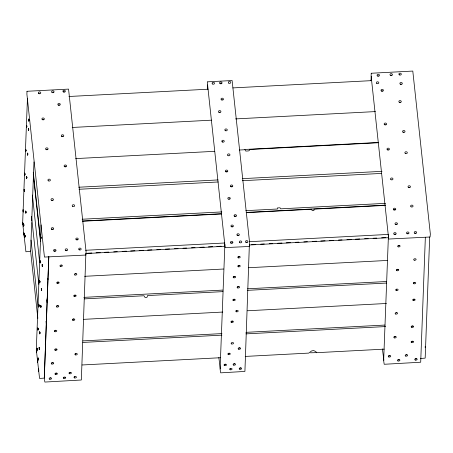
<?xml version="1.0" encoding="UTF-8"?>
<svg xmlns="http://www.w3.org/2000/svg" width="453" height="453" viewBox="0 0 453 453"><rect width="100%" height="100%" fill="white"/><g stroke="black" fill="none" stroke-linecap="round" stroke-linejoin="round"><path stroke-width="0.68" d="M31.693 222.514L30.617 251.387L25.923 251.772L22.65 223.057L27.452 98.256M31.744 221.104L33.947 161.948M48.771 256.959L44.269 378.096L39.57 378.465L36.297 349.733L41.098 224.943M48.828 256.517L44.298 378.357L44.853 382.06L81.347 380.005L85.86 254.161M207.395 89.315L207.712 84.943M370.956 80.747L371.273 76.37M425.339 237.57L420.701 362.224L384.201 364.28L383.646 360.577L388.425 235.775M429.682 236.987L425.174 358.119L420.48 358.504M224.881 244.343L220.084 369.144L220.662 372.847L244.914 371.432L249.36 244.999M68.901 96.495L208.142 89.201M232.882 87.905L371.415 80.645M72.237 127.469L211.477 120.175M235.509 118.913L375.458 111.58M244.722 149.473L378.198 142.48M75.64 158.601L214.665 151.319M239.365 150.022L245.011 149.728L245.786 151.076L248.403 150.94L249.473 150.368L249.382 149.496L378.329 142.74M78.782 187.225L218.023 179.932M242.763 178.635L382.004 171.342M79.003 189.269L218.244 181.976M242.276 180.713L381.517 173.42M82.157 219.235L221.828 211.919M245.809 210.662L277.553 208.997L277.44 207.933L280.056 207.791L280.634 208.839L385.577 203.34M83.018 220.973L221.551 213.714M246.29 212.423L385.531 205.124M82.401 221.262L221.466 213.98M246.172 212.684L311.823 209.246L311.936 210.271L312.496 210.668L313.691 210.605L314.11 210.096L313.867 209.139L385.061 205.407M85.577 250.283L224.818 242.989M249.558 241.692L388.799 234.399M87.582 253.21L91.823 252.984M96.064 252.763L100.306 252.542M104.547 252.321L108.788 252.095M113.737 251.84L117.27 251.653M122.214 251.392L126.455 251.172M130.696 250.951L134.937 250.724M139.179 250.503L143.42 250.283M147.661 250.062L151.902 249.841M156.851 249.58L160.385 249.393M165.334 249.133L169.575 248.912M174.518 248.652L178.052 248.471M183.001 248.21L186.534 248.023M191.483 247.763L195.017 247.581M199.966 247.321L204.207 247.1M208.448 246.874L212.689 246.653M216.93 246.432L221.172 246.211M251.562 244.614L255.803 244.394M260.752 244.133L264.286 243.952M269.235 243.691L272.768 243.504M277.712 243.244L281.953 243.023M286.194 242.802L290.435 242.582M295.384 242.321L298.918 242.134M303.867 241.874L307.4 241.692M312.349 241.432L316.59 241.211M320.832 240.985L325.073 240.764M329.314 240.543L333.55 240.322M338.499 240.062L342.032 239.875M346.981 239.614L351.222 239.394M355.463 239.173L359.705 238.952M364.654 238.691L368.187 238.505M373.136 238.244L376.67 238.063M381.613 237.802L385.854 237.582M85.6 253.567L224.841 246.273M249.58 244.977L388.113 237.717M84.643 276.307L223.663 269.025M248.357 267.734L387.377 260.447M83.862 297.372L222.876 290.09M247.576 288.793L386.596 281.511M84.343 298.884L144.014 295.758L144.818 297.225L145.991 297.661L147.151 297.1L147.474 295.577L222.938 291.624M247.621 290.328L386.556 283.051M83.748 319.342L222.763 312.06M247.463 310.764L386.483 303.482M82.944 340.888L221.964 333.601M245.956 332.343L384.976 325.061M82.888 342.423L221.908 335.141M245.9 333.884L385.622 326.562M310.475 352.808L315.594 352.649M82.078 364.976L220.498 357.723M245.22 356.426L308.782 353.097L311.562 350.962L313.561 350.52L315.843 351.573L316.307 352.309L316.024 352.717L384.201 349.144M383.889 360.373L382.4 348.957M220.322 368.946L218.839 357.525M47.797 278.278L47.944 279.682M33.262 172.174L40.51 239.439M46.919 298.997L47.146 301.103M33.279 174.405L40.527 241.67M46.863 300.532L47.089 302.632M32.401 195.067L39.671 262.57M45.991 321.268L46.297 324.059M31.517 216.364L38.839 284.331M45.255 343.889L45.481 345.99M31.036 240.107L38.284 307.377M30.572 250.894L37.831 318.295M425.152 346.653L425.282 347.694L425.322 346.624M40 281.709C39.972 283.363 39.938 279.909 39.904 281.562M27.837 154.099C27.803 155.736 27.792 152.321 27.746 153.952M26.036 150.345C26.008 151.998 25.974 148.544 25.946 150.198M26.914 177.559C26.891 179.19 26.846 175.775 26.818 177.417M25.028 174.128C24.994 175.764 24.972 172.378 24.938 173.986M24.235 233.963C24.202 235.622 24.173 232.134 24.139 233.822M23.12 223.629C23.086 225.271 23.069 221.879 23.024 223.488M406.109 354.897A0.612 0.379 -6.1 0 1 406.845 354.92M398.13 359.937A0.612 0.379 -6.1 0 1 399.189 359.88M394.478 336.845A0.612 0.379 -6.1 0 1 395.537 336.789M388.889 356.228A0.612 0.379 -6.1 0 1 388.895 356.03M389.059 355.848A0.612 0.379 -6.1 0 1 389.925 355.803M398.425 245.73A0.612 0.379 -6.1 0 1 399.387 245.758M413.895 282.91A0.612 0.379 -6.1 0 1 414.218 282.564M412.915 341.607A0.612 0.379 -6.1 0 1 412.904 341.805M411.709 341.766A0.612 0.379 -6.1 0 1 412.026 341.426M396.205 312.796A0.612 0.379 -6.1 0 1 396.669 312.808M396.913 269.762A0.612 0.379 -6.1 0 1 397.513 269.45M397.944 269.541A0.612 0.379 -6.1 0 1 398.108 269.801M413.272 299.682A0.612 0.379 -6.1 0 1 413.363 299.484M414.325 299.359A0.612 0.379 -6.1 0 1 414.495 299.614M415.418 359.031A0.612 0.379 -6.1 0 1 416.477 358.98M396.273 289.677A0.612 0.379 -6.1 0 1 396.59 289.337M411.788 326.409A0.612 0.379 -6.1 0 1 412.966 326.353M230.215 368.923A0.612 0.379 -6.1 0 1 230.305 368.731M233.895 363.997A0.612 0.379 -6.1 0 1 234.756 363.952M224.824 364.472A0.612 0.379 -6.1 0 1 225.69 364.427M233.425 299.671A0.612 0.379 -6.1 0 1 234.025 299.359M234.456 299.45A0.612 0.379 -6.1 0 1 234.626 299.705M237.729 286.981A0.612 0.379 -6.1 0 1 238.023 286.732M238.488 286.67A0.612 0.379 -6.1 0 1 238.929 287.015M239.841 368.521A0.612 0.379 -6.1 0 1 239.847 368.323M240.141 368.079A0.612 0.379 -6.1 0 1 240.753 368.046M238.374 257.117A0.612 0.379 -6.1 0 1 238.55 256.743M238.827 256.63A0.612 0.379 -6.1 0 1 239.144 256.613M231.608 321.415A0.612 0.379 -6.1 0 1 232.723 321.449M236.37 311.03A0.612 0.379 -6.1 0 1 236.67 310.588M238.935 348.097A0.612 0.379 -6.1 0 1 239.892 348.125M238.442 266.126A0.612 0.379 -6.1 0 1 238.686 265.6A0.612 0.379 -6.1 0 1 239.518 265.696M228.522 353.583A0.612 0.379 -6.1 0 1 229.58 353.533M234.886 276.675A0.612 0.379 -6.1 0 1 234.875 277.055M233.759 277.021A0.612 0.379 -6.1 0 1 233.929 276.647M234.207 276.534A0.612 0.379 -6.1 0 1 234.671 276.551M69.881 372.559A0.612 0.379 -6.1 0 1 70.617 372.581M55.555 373.538A0.612 0.379 -6.1 0 1 56.738 373.476M50.062 378.034A0.612 0.379 -6.1 0 1 50.674 378.006M63.873 377.542A0.612 0.379 -6.1 0 1 64.037 377.366M65 377.394A0.612 0.379 -6.1 0 1 65.073 377.575M57.016 305.979A0.612 0.379 -6.1 0 1 58.131 306.007M74.326 295.543A0.612 0.379 -6.1 0 1 74.49 295.362M75.447 295.39A0.612 0.379 -6.1 0 1 75.521 295.577M74.581 377.077A0.612 0.379 -6.1 0 1 74.898 376.737M60.991 265.209A0.612 0.379 -6.1 0 1 61.455 265.226M54.949 330.956A0.612 0.379 -6.1 0 1 55.023 330.667M55.402 330.469A0.612 0.379 -6.1 0 1 55.719 330.452M72.967 319.591A0.612 0.379 -6.1 0 1 73.879 319.116M75.447 354.036A0.612 0.379 -6.1 0 1 75.911 353.646M56.387 349.212A0.612 0.379 -6.1 0 1 56.438 349.495M55.243 349.461A0.612 0.379 -6.1 0 1 55.43 349.184M75.294 273.827A0.612 0.379 -6.1 0 1 76.03 273.85M51.874 363.068A0.612 0.379 -6.1 0 1 52.316 362.779M52.775 362.791A0.612 0.379 -6.1 0 1 53.069 363.102M57.31 282.695A0.612 0.379 -6.1 0 1 57.758 282.208A0.612 0.379 -6.1 0 1 58.494 282.434M232.276 242.615A0.612 0.481 2.1 0 1 232.14 242.836M231.279 242.882A0.612 0.481 2.1 0 1 231.058 242.553M247.055 242.134A0.612 0.481 2.1 0 1 246.313 242.095M221.421 83.109A0.612 0.481 2.1 0 1 221.285 83.335M220.418 83.38A0.612 0.481 2.1 0 1 220.237 83.171M229.648 198.595A0.612 0.481 2.1 0 1 229.394 198.901M232.751 226.24A0.612 0.481 2.1 0 1 232.616 226.46M231.749 226.506A0.612 0.481 2.1 0 1 231.568 226.302M225.787 130.47A0.612 0.481 2.1 0 1 225.469 130.192M222.825 99.388A0.612 0.481 2.1 0 1 222.689 99.615M235.888 215.877A0.612 0.481 2.1 0 1 235.753 216.098M234.886 216.143A0.612 0.481 2.1 0 1 234.671 215.815M227.038 171.506A0.612 0.481 2.1 0 1 226.777 171.647M226.307 171.619A0.612 0.481 2.1 0 1 226.064 171.455M220.045 112.118A0.612 0.481 2.1 0 1 219.439 112.146M238.306 235.328A0.612 0.481 2.1 0 1 237.995 235.339M237.599 235.135A0.612 0.481 2.1 0 1 237.491 234.903M222.621 141.744A0.612 0.481 2.1 0 1 222.44 141.534M232.038 186.398A0.612 0.481 2.1 0 1 231.172 186.443M395.486 233.946A0.612 0.481 2.1 0 1 395.282 234.133M394.823 234.207A0.612 0.481 2.1 0 1 394.427 234.003M407.972 233.516A0.612 0.481 2.1 0 1 407.655 233.533M378.487 75.877A0.612 0.481 2.1 0 1 378.17 75.894M391.766 74.96A0.612 0.481 2.1 0 1 391.562 75.147M399.823 74.711A0.612 0.481 2.1 0 1 399.58 74.547M395.09 209.529A0.612 0.481 2.1 0 1 394.744 209.773M394.274 209.745A0.612 0.481 2.1 0 1 393.963 209.473M396.828 223.952A0.612 0.481 2.1 0 1 396.579 224.258M382.672 90.787A0.612 0.481 2.1 0 1 381.805 90.832M404.002 132.055A0.612 0.481 2.1 0 1 403.532 132.033M400.265 102.163A0.612 0.481 2.1 0 1 399.795 102.14M385.916 124.36A0.612 0.481 2.1 0 1 385.713 124.547M415.792 233.063A0.612 0.481 2.1 0 1 415.18 233.091M388.402 149.728A0.612 0.481 2.1 0 1 387.932 149.705M401.296 84.048A0.612 0.481 2.1 0 1 400.826 84.026M409.438 187.327A0.612 0.481 2.1 0 1 408.968 187.304M64.473 91.738A0.612 0.481 2.1 0 1 63.726 91.699M39.145 93.335A0.612 0.481 2.1 0 1 38.964 93.131M53.38 92.146A0.612 0.481 2.1 0 1 53.177 92.333M79.518 249.575A0.612 0.481 2.1 0 1 79.337 249.371M66.772 250.322A0.612 0.481 2.1 0 1 66.025 250.283M55.362 250.741A0.612 0.481 2.1 0 1 55.017 250.985M54.547 250.962A0.612 0.481 2.1 0 1 54.23 250.685M47.316 149.28A0.612 0.481 2.1 0 1 46.348 149.235M63.018 136.172A0.612 0.481 2.1 0 1 62.757 136.313M62.288 136.285A0.612 0.481 2.1 0 1 62.044 136.121M77.565 239.36A0.612 0.481 2.1 0 1 77.22 239.603M76.75 239.58A0.612 0.481 2.1 0 1 76.512 239.416M65.951 166.058A0.612 0.481 2.1 0 1 65.895 166.302M65.691 166.489A0.612 0.481 2.1 0 1 64.943 166.449M52.712 200.045A0.612 0.481 2.1 0 1 52.293 200.209M59.519 104.83A0.612 0.481 2.1 0 1 58.652 104.875M53.018 228.98A0.612 0.481 2.1 0 1 52.814 229.167M52.355 229.241A0.612 0.481 2.1 0 1 51.959 229.037M43.584 119.388A0.612 0.481 2.1 0 1 43.324 119.524M42.854 119.501A0.612 0.481 2.1 0 1 42.61 119.337M22.724 222.61L22.882 224.79L22.724 222.61M23.052 209.813L23.211 211.993L23.052 209.813M23.352 210.283L23.426 211.37L23.352 210.283M23.533 224.014L23.686 226.194L23.533 224.014M24.145 189.303L24.303 191.483L24.145 189.303M24.632 173.108L24.79 175.288L24.632 173.108M23.828 224.484L23.907 225.571L23.828 224.484M24.439 189.773L24.519 190.86L24.439 189.773M23.839 232.944L23.998 235.124L23.839 232.944M25.64 149.32L25.798 151.5L25.64 149.32M26.478 125.317L26.631 127.497L26.478 125.317M24.773 235.039L24.926 237.219L24.773 235.039M26.772 125.787L26.852 126.874L26.772 125.787M25.068 235.509L25.147 236.596L25.068 235.509M25.668 211.019L25.821 213.199L25.668 211.019M25.963 211.483L26.042 212.576L25.963 211.483M26.517 176.54L26.676 178.72L26.517 176.54M27.44 153.074L27.599 155.254L27.44 153.074M28.352 128.256L28.511 130.436L28.352 128.256M28.658 119.048L28.811 121.223L28.658 119.048M28.647 128.726L28.726 129.813L28.647 128.726M28.952 119.513L29.032 120.606L28.952 119.513M36.376 350.316L36.534 352.496L36.376 350.316M36.67 350.786L36.75 351.873L36.67 350.786M37.095 348.215L37.248 350.39L37.095 348.215M37.389 348.68L37.469 349.773L37.389 348.68M37.831 327.944L37.99 330.124L37.831 327.944M37.406 359.903L37.565 362.077L37.406 359.903M38.131 328.414L38.205 329.501L38.131 328.414M37.707 360.367L37.78 361.46L37.707 360.367M38.76 304.484L38.913 306.658L38.76 304.484M38.137 357.91L38.295 360.09L38.137 357.91M39.054 304.948L39.134 306.041L39.054 304.948M39.604 280.684L39.762 282.865L39.604 280.684M38.431 358.38L38.511 359.467L38.431 358.38M38.392 369.019L38.545 371.2L38.392 369.019M40.696 236.596L40.849 238.776L40.696 236.596M40.334 260.769L40.487 262.95L40.334 260.769M38.686 369.489L38.765 370.577L38.686 369.489M39.111 347.389L39.264 349.569L39.111 347.389M40.628 261.234L40.708 262.327L40.628 261.234M40.991 237.066L41.07 238.153L40.991 237.066M39.405 347.859L39.485 348.946L39.405 347.859M39.632 331.698L39.79 333.878L39.632 331.698M39.932 332.168L40.006 333.255L39.932 332.168M40.674 305.299L40.832 307.479L40.674 305.299M40.968 305.769L41.047 306.857L40.968 305.769M41.297 288.527L41.455 290.707L41.297 288.527M41.597 288.997L41.67 290.084L41.597 288.997M42.135 264.524L42.288 266.704L42.135 264.524M42.429 264.994L42.508 266.081L42.429 264.994M26.993 91.285L26.891 94.099L44.445 257.072L85.844 255.045L86.11 252.078L68.556 89.105L26.993 91.285M207.672 81.823L207.565 84.637L225.118 247.604L249.405 246.472L249.671 243.504L232.117 80.543L207.672 81.823M371.234 73.25L371.132 76.064L388.685 239.037L430.084 237.01L430.35 234.042L412.796 71.07L371.234 73.25M405.786 356.092A1.229 0.753 -6.1 0 0 407.643 355.339A1.229 0.753 -6.1 0 0 405.837 354.778A1.229 0.753 -6.1 0 0 405.786 356.092M398.04 360.984A1.229 0.753 -6.1 0 0 399.897 360.231A1.229 0.753 -6.1 0 0 398.091 359.665A1.229 0.753 -6.1 0 0 398.04 360.984M394.387 337.893A1.229 0.753 -6.1 0 0 396.245 337.14A1.229 0.753 -6.1 0 0 394.433 336.573A1.229 0.753 -6.1 0 0 394.387 337.893M388.867 356.981A1.229 0.753 -6.1 0 0 390.724 356.228A1.229 0.753 -6.1 0 0 388.917 355.662A1.229 0.753 -6.1 0 0 388.867 356.981M398.232 246.857A1.229 0.753 -6.1 0 0 400.095 246.104A1.229 0.753 -6.1 0 0 398.283 245.543A1.229 0.753 -6.1 0 0 398.232 246.857M413.895 283.759A1.229 0.753 -6.1 0 0 415.752 283.006A1.229 0.753 -6.1 0 0 413.94 282.446A1.229 0.753 -6.1 0 0 413.895 283.759M414.257 260.181A1.229 0.753 -6.1 0 0 416.114 259.427A1.229 0.753 -6.1 0 0 414.308 258.867A1.229 0.753 -6.1 0 0 414.257 260.181M411.703 342.615A1.229 0.753 -6.1 0 0 413.561 341.862A1.229 0.753 -6.1 0 0 411.754 341.302A1.229 0.753 -6.1 0 0 411.703 342.615M395.735 314.037A1.229 0.753 -6.1 0 0 397.592 313.283A1.229 0.753 -6.1 0 0 395.786 312.723A1.229 0.753 -6.1 0 0 395.735 314.037M396.885 270.713A1.229 0.753 -6.1 0 0 398.742 269.96A1.229 0.753 -6.1 0 0 396.936 269.399A1.229 0.753 -6.1 0 0 396.885 270.713M413.272 300.532A1.229 0.753 -6.1 0 0 415.129 299.778A1.229 0.753 -6.1 0 0 413.317 299.218A1.229 0.753 -6.1 0 0 413.272 300.532M415.322 360.078A1.229 0.753 -6.1 0 0 417.185 359.325A1.229 0.753 -6.1 0 0 415.373 358.759A1.229 0.753 -6.1 0 0 415.322 360.078M396.267 290.532A1.229 0.753 -6.1 0 0 398.125 289.773A1.229 0.753 -6.1 0 0 396.318 289.212A1.229 0.753 -6.1 0 0 396.267 290.532M411.76 327.36A1.229 0.753 -6.1 0 0 413.617 326.607A1.229 0.753 -6.1 0 0 411.805 326.047A1.229 0.753 -6.1 0 0 411.76 327.36M230.209 369.773A1.229 0.753 -6.1 0 0 232.066 369.019A1.229 0.753 -6.1 0 0 230.26 368.459A1.229 0.753 -6.1 0 0 230.209 369.773M233.703 365.124A1.229 0.753 -6.1 0 0 235.56 364.371A1.229 0.753 -6.1 0 0 233.748 363.81A1.229 0.753 -6.1 0 0 233.703 365.124M224.631 365.599A1.229 0.753 -6.1 0 0 226.489 364.846A1.229 0.753 -6.1 0 0 224.682 364.286A1.229 0.753 -6.1 0 0 224.631 365.599M233.397 300.622A1.229 0.753 -6.1 0 0 235.254 299.869A1.229 0.753 -6.1 0 0 233.448 299.308A1.229 0.753 -6.1 0 0 233.397 300.622M237.7 287.927A1.229 0.753 -6.1 0 0 239.558 287.174A1.229 0.753 -6.1 0 0 237.751 286.613A1.229 0.753 -6.1 0 0 237.7 287.927M239.818 369.274A1.229 0.753 -6.1 0 0 241.676 368.521A1.229 0.753 -6.1 0 0 239.869 367.955A1.229 0.753 -6.1 0 0 239.818 369.274M238.357 257.87A1.229 0.753 -6.1 0 0 240.215 257.117A1.229 0.753 -6.1 0 0 238.403 256.557A1.229 0.753 -6.1 0 0 238.357 257.87M231.511 322.457A1.229 0.753 -6.1 0 0 233.369 321.704A1.229 0.753 -6.1 0 0 231.562 321.143A1.229 0.753 -6.1 0 0 231.511 322.457M236.353 311.783A1.229 0.753 -6.1 0 0 238.21 311.03A1.229 0.753 -6.1 0 0 236.398 310.469A1.229 0.753 -6.1 0 0 236.353 311.783M238.737 349.223A1.229 0.753 -6.1 0 0 240.6 348.47A1.229 0.753 -6.1 0 0 238.788 347.91A1.229 0.753 -6.1 0 0 238.737 349.223M231.715 343.957A1.229 0.753 -6.1 0 0 233.572 343.204A1.229 0.753 -6.1 0 0 231.76 342.644A1.229 0.753 -6.1 0 0 231.715 343.957M238.363 266.794A1.229 0.753 -6.1 0 0 240.226 266.041A1.229 0.753 -6.1 0 0 238.414 265.475A1.229 0.753 -6.1 0 0 238.363 266.794M228.431 354.631A1.229 0.753 -6.1 0 0 230.288 353.878A1.229 0.753 -6.1 0 0 228.482 353.317A1.229 0.753 -6.1 0 0 228.431 354.631M233.737 277.774A1.229 0.753 -6.1 0 0 235.594 277.021A1.229 0.753 -6.1 0 0 233.782 276.46A1.229 0.753 -6.1 0 0 233.737 277.774M69.564 373.753A1.229 0.753 -6.1 0 0 71.421 373A1.229 0.753 -6.1 0 0 69.609 372.44A1.229 0.753 -6.1 0 0 69.564 373.753M55.526 374.489A1.229 0.753 -6.1 0 0 57.389 373.736A1.229 0.753 -6.1 0 0 55.577 373.176A1.229 0.753 -6.1 0 0 55.526 374.489M49.739 379.229A1.229 0.753 -6.1 0 0 51.597 378.476A1.229 0.753 -6.1 0 0 49.79 377.915A1.229 0.753 -6.1 0 0 49.739 379.229M63.845 378.493A1.229 0.753 -6.1 0 0 65.708 377.74A1.229 0.753 -6.1 0 0 63.896 377.179A1.229 0.753 -6.1 0 0 63.845 378.493M56.925 307.021A1.229 0.753 -6.1 0 0 58.782 306.268A1.229 0.753 -6.1 0 0 56.97 305.707A1.229 0.753 -6.1 0 0 56.925 307.021M74.298 296.489A1.229 0.753 -6.1 0 0 76.155 295.735A1.229 0.753 -6.1 0 0 74.343 295.175A1.229 0.753 -6.1 0 0 74.298 296.489M74.581 377.927A1.229 0.753 -6.1 0 0 76.438 377.173A1.229 0.753 -6.1 0 0 74.626 376.613A1.229 0.753 -6.1 0 0 74.581 377.927M60.521 266.449A1.229 0.753 -6.1 0 0 62.378 265.696A1.229 0.753 -6.1 0 0 60.572 265.135A1.229 0.753 -6.1 0 0 60.521 266.449M54.932 331.709A1.229 0.753 -6.1 0 0 56.789 330.956A1.229 0.753 -6.1 0 0 54.977 330.396A1.229 0.753 -6.1 0 0 54.932 331.709M72.944 320.345A1.229 0.753 -6.1 0 0 74.802 319.591A1.229 0.753 -6.1 0 0 72.995 319.031A1.229 0.753 -6.1 0 0 72.944 320.345M75.441 354.886A1.229 0.753 -6.1 0 0 77.299 354.133A1.229 0.753 -6.1 0 0 75.492 353.572A1.229 0.753 -6.1 0 0 75.441 354.886M55.238 350.311A1.229 0.753 -6.1 0 0 57.095 349.557A1.229 0.753 -6.1 0 0 55.289 348.997A1.229 0.753 -6.1 0 0 55.238 350.311M74.972 275.022A1.229 0.753 -6.1 0 0 76.829 274.269A1.229 0.753 -6.1 0 0 75.022 273.703A1.229 0.753 -6.1 0 0 74.972 275.022M51.846 364.019A1.229 0.753 -6.1 0 0 53.703 363.266A1.229 0.753 -6.1 0 0 51.891 362.706A1.229 0.753 -6.1 0 0 51.846 364.019M57.288 283.442A1.229 0.753 -6.1 0 0 59.145 282.689A1.229 0.753 -6.1 0 0 57.338 282.128A1.229 0.753 -6.1 0 0 57.288 283.442M230.888 243.097A1.229 0.963 2.1 0 0 232.887 242.553A1.229 0.963 2.1 0 0 231.262 241.455A1.229 0.963 2.1 0 0 230.888 243.097M245.922 242.304A1.229 0.963 2.1 0 0 247.921 241.766A1.229 0.963 2.1 0 0 246.296 240.668A1.229 0.963 2.1 0 0 245.922 242.304M239.762 242.627A1.229 0.963 2.1 0 0 241.76 242.089A1.229 0.963 2.1 0 0 240.135 240.99A1.229 0.963 2.1 0 0 239.762 242.627M228.782 83.131A1.229 0.963 2.1 0 0 230.781 82.593A1.229 0.963 2.1 0 0 229.156 81.495A1.229 0.963 2.1 0 0 228.782 83.131M220.028 83.59A1.229 0.963 2.1 0 0 222.027 83.052A1.229 0.963 2.1 0 0 220.407 81.953A1.229 0.963 2.1 0 0 220.028 83.59M228.261 199.071A1.229 0.963 2.1 0 0 230.26 198.533A1.229 0.963 2.1 0 0 228.635 197.434A1.229 0.963 2.1 0 0 228.261 199.071M231.358 226.715A1.229 0.963 2.1 0 0 233.357 226.177A1.229 0.963 2.1 0 0 231.732 225.079A1.229 0.963 2.1 0 0 231.358 226.715M212.525 83.981A1.229 0.963 2.1 0 0 214.524 83.443A1.229 0.963 2.1 0 0 212.899 82.344A1.229 0.963 2.1 0 0 212.525 83.981M225.26 130.611A1.229 0.963 2.1 0 0 227.259 130.073A1.229 0.963 2.1 0 0 225.634 128.975A1.229 0.963 2.1 0 0 225.26 130.611M221.432 99.87A1.229 0.963 2.1 0 0 223.431 99.332A1.229 0.963 2.1 0 0 221.806 98.233A1.229 0.963 2.1 0 0 221.432 99.87M234.495 216.353A1.229 0.963 2.1 0 0 236.494 215.815A1.229 0.963 2.1 0 0 234.869 214.716A1.229 0.963 2.1 0 0 234.495 216.353M225.787 171.761A1.229 0.963 2.1 0 0 227.785 171.223A1.229 0.963 2.1 0 0 226.16 170.124A1.229 0.963 2.1 0 0 225.787 171.761M218.912 112.287A1.229 0.963 2.1 0 0 220.911 111.749A1.229 0.963 2.1 0 0 219.286 110.651A1.229 0.963 2.1 0 0 218.912 112.287M227.95 155.572A1.229 0.963 2.1 0 0 229.948 155.028A1.229 0.963 2.1 0 0 228.323 153.929A1.229 0.963 2.1 0 0 227.95 155.572M237.315 235.441A1.229 0.963 2.1 0 0 239.314 234.903A1.229 0.963 2.1 0 0 237.689 233.805A1.229 0.963 2.1 0 0 237.315 235.441M222.23 141.953A1.229 0.963 2.1 0 0 224.229 141.415A1.229 0.963 2.1 0 0 222.604 140.317A1.229 0.963 2.1 0 0 222.23 141.953M230.781 186.653A1.229 0.963 2.1 0 0 232.78 186.115A1.229 0.963 2.1 0 0 231.155 185.017A1.229 0.963 2.1 0 0 230.781 186.653M394.144 234.309A1.229 0.963 2.1 0 0 396.143 233.771A1.229 0.963 2.1 0 0 394.518 232.672A1.229 0.963 2.1 0 0 394.144 234.309M406.981 233.635A1.229 0.963 2.1 0 0 408.98 233.097A1.229 0.963 2.1 0 0 407.355 231.998A1.229 0.963 2.1 0 0 406.981 233.635M377.491 75.996A1.229 0.963 2.1 0 0 379.489 75.458A1.229 0.963 2.1 0 0 377.864 74.36A1.229 0.963 2.1 0 0 377.491 75.996M390.424 75.323A1.229 0.963 2.1 0 0 392.423 74.779A1.229 0.963 2.1 0 0 390.797 73.68A1.229 0.963 2.1 0 0 390.424 75.323M399.297 74.853A1.229 0.963 2.1 0 0 401.296 74.315A1.229 0.963 2.1 0 0 399.671 73.216A1.229 0.963 2.1 0 0 399.297 74.853M393.753 209.886A1.229 0.963 2.1 0 0 395.752 209.348A1.229 0.963 2.1 0 0 394.127 208.25A1.229 0.963 2.1 0 0 393.753 209.886M395.441 224.428A1.229 0.963 2.1 0 0 397.44 223.89A1.229 0.963 2.1 0 0 395.814 222.791A1.229 0.963 2.1 0 0 395.441 224.428M376.794 83.465A1.229 0.963 2.1 0 0 378.793 82.927A1.229 0.963 2.1 0 0 377.168 81.829A1.229 0.963 2.1 0 0 376.794 83.465M381.415 91.042A1.229 0.963 2.1 0 0 383.414 90.504A1.229 0.963 2.1 0 0 381.794 89.405A1.229 0.963 2.1 0 0 381.415 91.042M403.006 132.174A1.229 0.963 2.1 0 0 405.005 131.636A1.229 0.963 2.1 0 0 403.385 130.538A1.229 0.963 2.1 0 0 403.006 132.174M399.274 102.276A1.229 0.963 2.1 0 0 401.267 101.738A1.229 0.963 2.1 0 0 399.648 100.64A1.229 0.963 2.1 0 0 399.274 102.276M411.047 206.794A1.229 0.963 2.1 0 0 413.045 206.257A1.229 0.963 2.1 0 0 411.42 205.158A1.229 0.963 2.1 0 0 411.047 206.794M390.962 179.654A1.229 0.963 2.1 0 0 392.961 179.116A1.229 0.963 2.1 0 0 391.335 178.018A1.229 0.963 2.1 0 0 390.962 179.654M384.58 124.722A1.229 0.963 2.1 0 0 386.579 124.184A1.229 0.963 2.1 0 0 384.954 123.086A1.229 0.963 2.1 0 0 384.58 124.722M405.299 153.437A1.229 0.963 2.1 0 0 407.298 152.899A1.229 0.963 2.1 0 0 405.673 151.8A1.229 0.963 2.1 0 0 405.299 153.437M414.654 233.233A1.229 0.963 2.1 0 0 416.652 232.695A1.229 0.963 2.1 0 0 415.033 231.596A1.229 0.963 2.1 0 0 414.654 233.233M387.406 149.847A1.229 0.963 2.1 0 0 389.404 149.309A1.229 0.963 2.1 0 0 387.779 148.205A1.229 0.963 2.1 0 0 387.406 149.847M400.299 84.167A1.229 0.963 2.1 0 0 402.298 83.629A1.229 0.963 2.1 0 0 400.679 82.531A1.229 0.963 2.1 0 0 400.299 84.167M408.447 187.446A1.229 0.963 2.1 0 0 410.446 186.908A1.229 0.963 2.1 0 0 408.821 185.809A1.229 0.963 2.1 0 0 408.447 187.446M63.335 91.914A1.229 0.963 2.1 0 0 65.334 91.376A1.229 0.963 2.1 0 0 63.709 90.272A1.229 0.963 2.1 0 0 63.335 91.914M38.754 93.55A1.229 0.963 2.1 0 0 40.753 93.012A1.229 0.963 2.1 0 0 39.128 91.908A1.229 0.963 2.1 0 0 38.754 93.55M52.038 92.503A1.229 0.963 2.1 0 0 54.037 91.965A1.229 0.963 2.1 0 0 52.418 90.866A1.229 0.963 2.1 0 0 52.038 92.503M79.128 249.79A1.229 0.963 2.1 0 0 81.127 249.252A1.229 0.963 2.1 0 0 79.507 248.148A1.229 0.963 2.1 0 0 79.128 249.79M65.634 250.492A1.229 0.963 2.1 0 0 67.633 249.954A1.229 0.963 2.1 0 0 66.008 248.856A1.229 0.963 2.1 0 0 65.634 250.492M54.026 251.104A1.229 0.963 2.1 0 0 56.019 250.566A1.229 0.963 2.1 0 0 54.4 249.467A1.229 0.963 2.1 0 0 54.026 251.104M46.064 149.541A1.229 0.963 2.1 0 0 48.063 148.997A1.229 0.963 2.1 0 0 46.438 147.899A1.229 0.963 2.1 0 0 46.064 149.541M61.761 136.427A1.229 0.963 2.1 0 0 63.76 135.889A1.229 0.963 2.1 0 0 62.135 134.79A1.229 0.963 2.1 0 0 61.761 136.427M76.229 239.722A1.229 0.963 2.1 0 0 78.227 239.184A1.229 0.963 2.1 0 0 76.602 238.085A1.229 0.963 2.1 0 0 76.229 239.722M48.352 180.826A1.229 0.963 2.1 0 0 50.351 180.288A1.229 0.963 2.1 0 0 48.726 179.184A1.229 0.963 2.1 0 0 48.352 180.826M64.553 166.664A1.229 0.963 2.1 0 0 66.551 166.126A1.229 0.963 2.1 0 0 64.926 165.022A1.229 0.963 2.1 0 0 64.553 166.664M72.644 206.392A1.229 0.963 2.1 0 0 74.643 205.855A1.229 0.963 2.1 0 0 73.018 204.756A1.229 0.963 2.1 0 0 72.644 206.392M51.461 200.305A1.229 0.963 2.1 0 0 53.454 199.767A1.229 0.963 2.1 0 0 51.835 198.663A1.229 0.963 2.1 0 0 51.461 200.305M58.261 105.09A1.229 0.963 2.1 0 0 60.26 104.552A1.229 0.963 2.1 0 0 58.641 103.448A1.229 0.963 2.1 0 0 58.261 105.09M51.682 229.343A1.229 0.963 2.1 0 0 53.675 228.799A1.229 0.963 2.1 0 0 52.055 227.7A1.229 0.963 2.1 0 0 51.682 229.343M42.327 119.643A1.229 0.963 2.1 0 0 44.326 119.105A1.229 0.963 2.1 0 0 42.701 118.007A1.229 0.963 2.1 0 0 42.327 119.643"/></g></svg>
